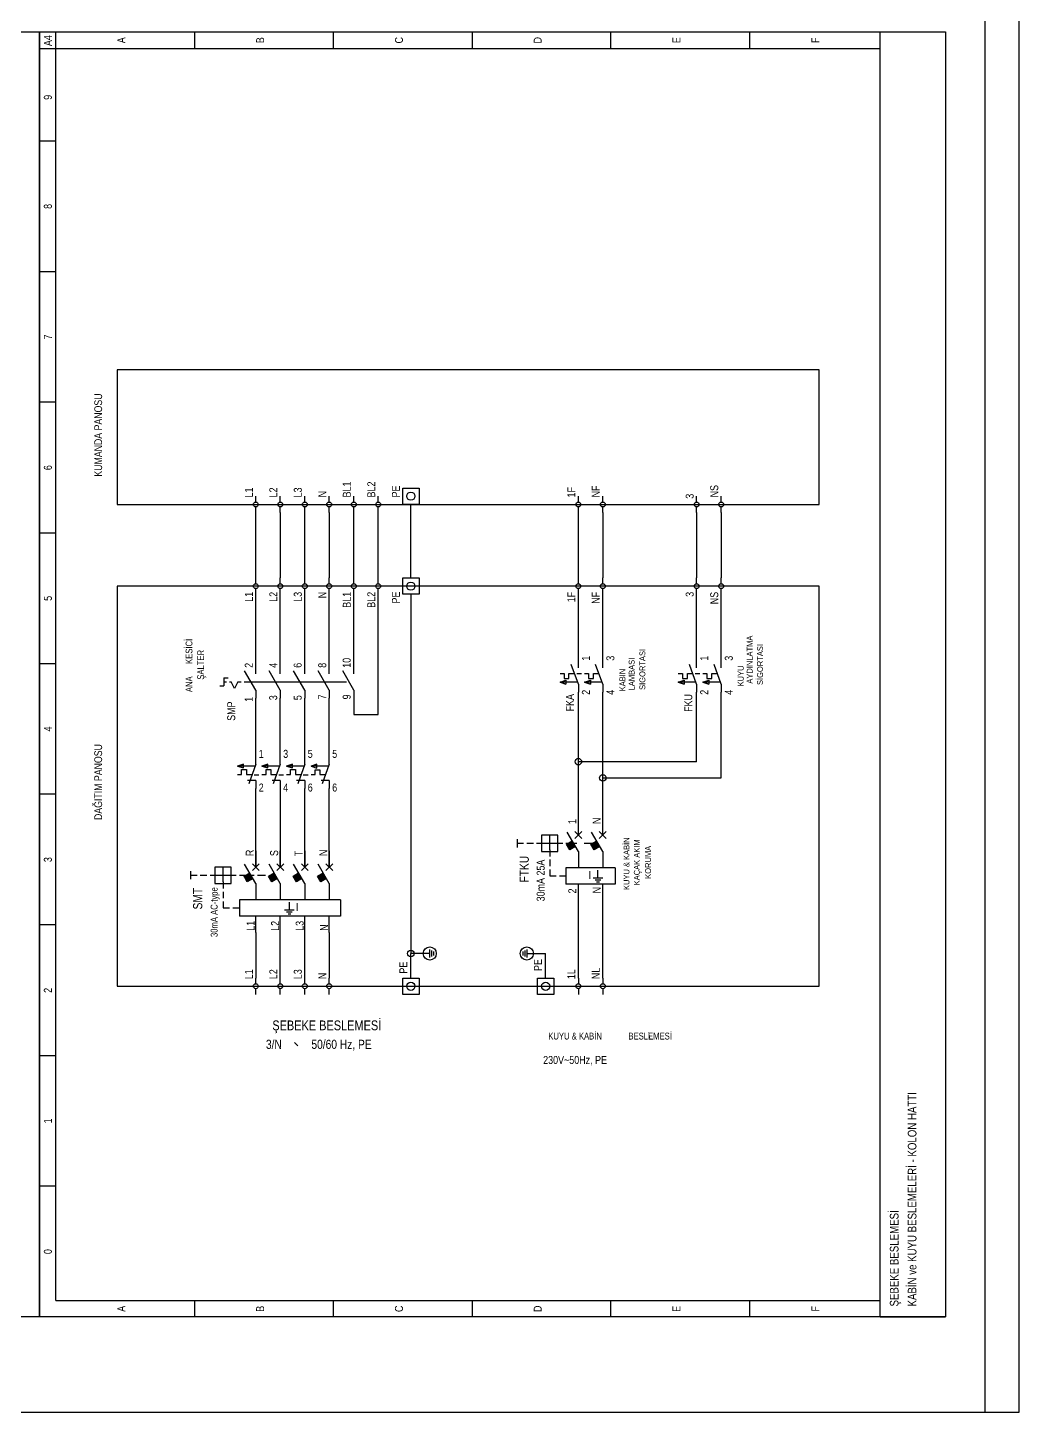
# Model space of a CAD drawing. Header units: centimetres. Extents: x 0 to 12309, y -30 to 2970.
# Drawn here: x 11579 to 12309, y 0 to 1019 of the extents above; entities that cross this region are included whole.
import ezdxf
from ezdxf.enums import TextEntityAlignment as Align

# ---------------------------------------------------------------- set-up
doc = ezdxf.new("R2010")
doc.units = ezdxf.units.CM
for name, color, linetype in [('SCOTT-CERCEVE', 7, 'CONTINUOUS'), ('SCOTT-ELEKTRIK', 3, 'CONTINUOUS'), ('SCOTT-ELEKTRIK-YAZI', 4, 'CONTINUOUS')]:
    doc.layers.add(name, color=color, linetype=linetype)
doc.styles.get("Standard").update_dxf_attribs({"font": 'arial.ttf', "width": 0.8})

msp = doc.modelspace()

# ---------------------------------------------------------------- linework, layer by layer
at = {"layer": 'SCOTT-CERCEVE'}
for points in [[(0, 0), (12308.9, 0), (12308.9, 2970), (0, 2970)], [(100, 0), (12283.9, 0), (12283.9, 2970), (100, 2970)]]:
    msp.add_lwpolyline(points, close=True, dxfattribs=at)
at = {"layer": 'SCOTT-ELEKTRIK'}
for p, q in [((10920.8, 1016), (11587.6, 1016)), ((11587.6, 70.2), (11587.6, 1016)), ((11587.6, 1016), (12254.7, 1016)), ((11587.6, 1016), (11587.6, 70.2)), ((11599.6, 82.2), (11599.6, 1016)), ((11701.8, 1016), (11701.8, 1003.9)), ((11803.9, 1016), (11803.9, 1003.9)), ((11906.1, 1016), (11906.1, 1003.9)), ((12008.3, 1003.9), (12008.3, 1016)), ((12110.5, 1003.9), (12110.5, 1016)), ((12206.6, 70.2), (12206.6, 1016)), ((12254.7, 1016), (12254.7, 70.2)), ((11587.6, 1003.9), (12206.6, 1003.9)), ((11599.6, 935.7), (11587.6, 935.7)), ((11599.6, 839.5), (11587.6, 839.5)), ((12161.6, 767.4), (11644.7, 767.4)), ((11644.7, 767.4), (11644.7, 668.2)), ((12161.6, 668.2), (12161.6, 767.4)), ((11599.6, 743.4), (11587.6, 743.4)), ((11746.8, 670), (11746.8, 674.3)), ((11764.9, 670), (11764.9, 674.3)), ((11782.9, 670), (11782.9, 674.3)), ((11800.9, 670), (11800.9, 674.3)), ((11819, 670), (11819, 674.3)), ((11837, 670), (11837, 674.3)), ((11855, 680.3), (11867.1, 680.3)), ((11855, 668.2), (11855, 680.3)), ((11867.1, 680.3), (11867.1, 668.2)), ((11984.3, 670), (11984.3, 674.3)), ((12002.3, 670), (12002.3, 674.3)), ((12071.4, 670), (12071.4, 674.3)), ((12089.4, 670), (12089.4, 674.3)), ((11644.7, 668.2), (12161.6, 668.2)), ((11746.8, 662.2), (11746.8, 666.4)), ((11764.9, 662.2), (11764.9, 666.4)), ((11782.9, 662.2), (11782.9, 666.4)), ((11800.9, 662.2), (11800.9, 666.4)), ((11819, 662.2), (11819, 666.4)), ((11837, 662.2), (11837, 666.4)), ((11867.1, 668.2), (11855, 668.2)), ((11861, 614.1), (11861, 668.2)), ((11984.3, 662.2), (11984.3, 666.4)), ((12002.3, 662.2), (12002.3, 666.4)), ((12071.4, 662.2), (12071.4, 666.4)), ((12089.4, 662.2), (12089.4, 666.4)), ((11746.8, 614.1), (11746.8, 662.2)), ((11764.9, 662.2), (11764.9, 614.1)), ((11782.9, 614.1), (11782.9, 662.2)), ((11800.9, 662.2), (11800.9, 614.1)), ((11819, 614.1), (11819, 662.2)), ((11837, 614.1), (11837, 662.2)), ((11984.3, 614.1), (11984.3, 662.2)), ((12002.3, 662.2), (12002.3, 614.1)), ((12071.4, 662.2), (12071.4, 614.1)), ((12089.4, 662.2), (12089.4, 614.1)), ((11599.6, 647.2), (11587.6, 647.2)), ((11746.8, 609.9), (11746.8, 614.1)), ((11764.9, 609.9), (11764.9, 614.1)), ((11782.9, 609.9), (11782.9, 614.1)), ((11800.9, 609.9), (11800.9, 614.1)), ((11819, 609.9), (11819, 614.1)), ((11837, 609.9), (11837, 614.1)), ((11855, 614.1), (11867.1, 614.1)), ((11855, 602.1), (11855, 614.1)), ((11867.1, 614.1), (11867.1, 602.1)), ((11984.3, 609.9), (11984.3, 614.1)), ((12002.3, 609.9), (12002.3, 614.1)), ((12071.4, 609.9), (12071.4, 614.1)), ((12089.4, 609.9), (12089.4, 614.1)), ((12161.6, 608.1), (11644.7, 608.1)), ((11644.7, 608.1), (11644.7, 313.6)), ((11746.8, 602.1), (11746.8, 606.3)), ((11746.8, 549.6), (11746.8, 602.1)), ((11764.9, 602.1), (11764.9, 606.3)), ((11764.9, 549.6), (11764.9, 602.1)), ((11782.9, 602.1), (11782.9, 606.3)), ((11782.9, 549.6), (11782.9, 602.1)), ((11800.9, 602.1), (11800.9, 606.3)), ((11800.9, 549.6), (11800.9, 602.1)), ((11819, 602.1), (11819, 606.3)), ((11819, 602.1), (11819, 605.1)), ((11819, 549.6), (11819, 602.1)), ((11837, 602.1), (11837, 606.3)), ((11837, 602.1), (11837, 605.1)), ((11837, 513.6), (11837, 602.1)), ((11867.1, 602.1), (11855, 602.1)), ((11861, 602.1), (11861, 337.7)), ((11984.3, 602.1), (11984.3, 606.3)), ((11984.3, 554), (11984.3, 602.1)), ((12002.3, 602.1), (12002.3, 606.3)), ((12002.3, 554), (12002.3, 602.1)), ((12071.4, 602.1), (12071.4, 606.3)), ((12071.4, 554), (12071.4, 602.1)), ((12089.4, 602.1), (12089.4, 606.3)), ((12089.4, 554), (12089.4, 602.1)), ((12161.6, 313.6), (12161.6, 608.1)), ((11599.6, 551), (11587.6, 551)), ((11984.3, 536), (11979, 550.4)), ((11984.3, 548), (11984.3, 554)), ((12002.3, 536), (11997, 550.4)), ((12002.3, 548), (12002.3, 554)), ((12071.4, 536), (12066.2, 550.4)), ((12071.4, 548), (12071.4, 554)), ((12089.4, 536), (12084.2, 550.4)), ((12089.4, 548), (12089.4, 554)), ((11723.4, 540.6), (11726.4, 540.6)), ((11723.4, 540.6), (11723.4, 534.6)), ((11746.8, 531.6), (11738.6, 545.8)), ((11746.8, 543.6), (11746.8, 549.6)), ((11764.9, 531.6), (11756.7, 545.8)), ((11764.9, 543.6), (11764.9, 549.6)), ((11782.9, 531.6), (11774.7, 545.8)), ((11782.9, 543.6), (11782.9, 549.6)), ((11800.9, 531.6), (11792.7, 545.8)), ((11800.9, 543.6), (11800.9, 549.6)), ((11819, 531.6), (11810.8, 545.8)), ((11819, 543.6), (11819, 549.6)), ((11970.8, 543.7), (11973.8, 543.7)), ((11973.8, 543.7), (11973.8, 540.1)), ((11977.4, 540.1), (11977.4, 543.7)), ((11977.4, 543.7), (11981.4, 543.7)), ((11983.1, 543.8), (11986.7, 543.8)), ((11988.8, 543.7), (11991.8, 543.7)), ((11991.8, 543.7), (11991.8, 540.1)), ((11995.4, 540.1), (11995.4, 543.7)), ((11995.4, 543.7), (11999.4, 543.7)), ((12057.9, 543.7), (12061, 543.7)), ((12061, 543.7), (12061, 540.1)), ((12064.6, 540.1), (12064.6, 543.7)), ((12064.6, 543.7), (12068.5, 543.7)), ((12070.2, 543.8), (12073.8, 543.8)), ((12076, 543.7), (12079, 543.7)), ((12079, 543.7), (12079, 540.1)), ((12082.6, 540.1), (12082.6, 543.7)), ((12082.6, 543.7), (12086.6, 543.7)), ((11720.4, 534.6), (11723.4, 534.6)), ((11723.4, 537.6), (11725.2, 537.6)), ((11727.6, 537.6), (11728.8, 537.6)), ((11731.2, 532.8), (11728.8, 537.6)), ((11733.6, 537.6), (11731.2, 532.8)), ((11733.6, 537.6), (11734.8, 537.6)), ((11734.8, 537.6), (11736, 537.6)), ((11738.4, 537.6), (11743.2, 537.6)), ((11743.8, 537.6), (11813.6, 537.6)), ((11746.8, 531.6), (11746.8, 525.6)), ((11764.9, 531.6), (11764.9, 525.6)), ((11782.9, 531.6), (11782.9, 525.6)), ((11800.9, 531.6), (11800.9, 525.6)), ((11819, 531.6), (11819, 525.6)), ((11970.8, 537.5), (11975.1, 538.9)), ((11983.5, 537.5), (11970.8, 537.5)), ((11970.8, 537.5), (11975.1, 536)), ((11973.8, 540.1), (11977.4, 540.1)), ((11975.1, 538.9), (11975.1, 536)), ((11984.3, 536), (11984.3, 530)), ((11984.3, 478.9), (11984.3, 530)), ((11988.8, 537.5), (11993.2, 538.9)), ((12001.6, 537.5), (11988.8, 537.5)), ((11988.8, 537.5), (11993.2, 536)), ((11991.8, 540.1), (11995.4, 540.1)), ((11993.2, 538.9), (11993.2, 536)), ((12002.3, 536), (12002.3, 530)), ((12002.3, 466.9), (12002.3, 530)), ((12057.9, 537.5), (12062.3, 538.9)), ((12070.7, 537.5), (12057.9, 537.5)), ((12057.9, 537.5), (12062.3, 536)), ((12061, 540.1), (12064.6, 540.1)), ((12062.3, 538.9), (12062.3, 536)), ((12071.4, 536), (12071.4, 530)), ((12071.4, 478.9), (12071.4, 530)), ((12076, 537.5), (12080.3, 538.9)), ((12088.7, 537.5), (12076, 537.5)), ((12076, 537.5), (12080.3, 536)), ((12079, 540.1), (12082.6, 540.1)), ((12080.3, 538.9), (12080.3, 536)), ((12089.4, 536), (12089.4, 530)), ((12089.4, 466.9), (12089.4, 530)), ((11746.8, 483.1), (11746.8, 525.6)), ((11764.9, 483.1), (11764.9, 525.6)), ((11782.9, 483.1), (11782.9, 525.6)), ((11800.9, 483.1), (11800.9, 525.6)), ((11819, 525.6), (11819, 513.6)), ((11819, 513.6), (11837, 513.6)), ((11746.8, 477.1), (11746.8, 483.1)), ((11764.9, 477.1), (11764.9, 483.1)), ((11782.9, 477.1), (11782.9, 483.1)), ((11800.9, 477.1), (11800.9, 483.1)), ((11733.4, 475.7), (11737.7, 477.1)), ((11746.1, 475.7), (11733.4, 475.7)), ((11733.4, 475.7), (11737.7, 474.3)), ((11733.4, 469.4), (11736.4, 469.4)), ((11736.4, 469.4), (11736.4, 473.1)), ((11736.4, 473.1), (11740, 473.1)), ((11737.7, 474.3), (11737.7, 477.1)), ((11740, 473.1), (11740, 469.4)), ((11740, 469.4), (11744, 469.4)), ((11746.8, 477.1), (11741.6, 462.7)), ((11745.6, 469.3), (11749.2, 469.3)), ((11751.4, 475.7), (11755.7, 477.1)), ((11764.2, 475.7), (11751.4, 475.7)), ((11751.4, 475.7), (11755.7, 474.3)), ((11751.4, 469.4), (11754.4, 469.4)), ((11754.4, 469.4), (11754.4, 473.1)), ((11754.4, 473.1), (11758, 473.1)), ((11755.7, 474.3), (11755.7, 477.1)), ((11758, 473.1), (11758, 469.4)), ((11758, 469.4), (11762, 469.4)), ((11764.9, 477.1), (11759.6, 462.7)), ((11763.7, 469.3), (11767.3, 469.3)), ((11769.4, 475.7), (11773.8, 477.1)), ((11782.2, 475.7), (11769.4, 475.7)), ((11769.4, 475.7), (11773.8, 474.3)), ((11769.4, 469.4), (11772.4, 469.4)), ((11772.4, 469.4), (11772.4, 473.1)), ((11772.4, 473.1), (11776.1, 473.1)), ((11773.8, 474.3), (11773.8, 477.1)), ((11776.1, 473.1), (11776.1, 469.4)), ((11776.1, 469.4), (11780, 469.4)), ((11782.9, 477.1), (11777.7, 462.7)), ((11781.7, 469.3), (11785.3, 469.3)), ((11787.5, 475.7), (11791.8, 477.1)), ((11800.2, 475.7), (11787.5, 475.7)), ((11787.5, 475.7), (11791.8, 474.2)), ((11787.5, 469.4), (11790.5, 469.4)), ((11790.5, 469.4), (11790.5, 473)), ((11790.5, 473), (11794.1, 473)), ((11791.8, 474.2), (11791.8, 477.1)), ((11794.1, 473), (11794.1, 469.4)), ((11794.1, 469.4), (11798.1, 469.4)), ((11800.9, 477.1), (11795.7, 462.7)), ((12071.4, 478.9), (11984.3, 478.9)), ((11984.3, 436.8), (11984.3, 478.9)), ((11746.8, 465.1), (11740.8, 465.1)), ((11746.8, 465.1), (11746.8, 459.1)), ((11746.8, 413.3), (11746.8, 459.1)), ((11764.9, 465.1), (11758.9, 465.1)), ((11764.9, 465.1), (11764.9, 459.1)), ((11764.9, 459.1), (11764.9, 413.3)), ((11782.9, 465.1), (11776.9, 465.1)), ((11782.9, 465.1), (11782.9, 459.1)), ((11782.9, 413.3), (11782.9, 459.1)), ((11800.9, 465.1), (11794.9, 465.1)), ((11800.9, 465.1), (11800.9, 459.1)), ((11800.9, 413.3), (11800.9, 459.1)), ((12002.3, 466.9), (12089.4, 466.9)), ((12002.3, 436.8), (12002.3, 466.9)), ((11599.6, 454.9), (11587.6, 454.9)), ((11984.3, 424.8), (11984.3, 436.8)), ((12002.3, 424.8), (12002.3, 436.8)), ((11939.2, 421.8), (11939.2, 415.8)), ((11939.2, 418.8), (11944, 418.8)), ((11946.4, 418.8), (11951.2, 418.8)), ((11953.6, 418.8), (11958.4, 418.8)), ((11957.2, 424.8), (11957.2, 412.8)), ((11969.2, 424.8), (11957.2, 424.8)), ((11958.4, 418.8), (11968, 418.8)), ((11963.2, 414), (11963.2, 424.8)), ((11968, 418.8), (11972.8, 418.8)), ((11969.2, 412.8), (11969.2, 424.8)), ((11975.2, 418.8), (11980.1, 418.8)), ((11975.6, 418.2), (11979.8, 420.6)), ((11978, 414), (11975.6, 418.2)), ((11978.2, 414.1), (11975.8, 418.3)), ((11984.3, 412.8), (11976, 427)), ((11978.5, 414.3), (11976.1, 418.5)), ((11978.7, 414.4), (11976.3, 418.6)), ((11979.1, 414.6), (11976.6, 418.8)), ((11979.3, 414.7), (11976.9, 418.9)), ((11979.6, 414.9), (11977.2, 419.1)), ((11979.8, 415), (11977.4, 419.2)), ((11980.1, 415.2), (11977.7, 419.4)), ((11980.3, 415.3), (11977.9, 419.5)), ((11980.6, 415.5), (11978.2, 419.7)), ((11980.8, 415.6), (11978.4, 419.8)), ((11981.1, 415.8), (11978.7, 420)), ((11981.3, 415.9), (11978.9, 420.1)), ((11981.7, 416.1), (11979.3, 420.3)), ((11981.9, 416.2), (11979.5, 420.4)), ((11979.5, 418.8), (11983.1, 418.8)), ((11981.7, 422.3), (11986.8, 427.4)), ((11981.7, 427.4), (11986.8, 422.3)), ((11988.5, 418.8), (11994.5, 418.8)), ((11993.6, 418.2), (11997.8, 420.6)), ((11996, 414), (11993.6, 418.2)), ((11996.3, 414.1), (11993.8, 418.3)), ((12002.3, 412.8), (11994.1, 427)), ((11996.6, 414.3), (11994.2, 418.5)), ((11996.8, 414.4), (11994.4, 418.6)), ((11997.1, 414.6), (11994.7, 418.8)), ((11997.3, 414.7), (11994.9, 418.9)), ((11997.6, 414.9), (11995.2, 419.1)), ((11997.8, 415), (11995.4, 419.2)), ((11998.1, 415.2), (11995.7, 419.4)), ((11998.3, 415.3), (11995.9, 419.5)), ((11998.6, 415.5), (11996.2, 419.7)), ((11998.9, 415.6), (11996.5, 419.8)), ((11999.2, 415.8), (11996.8, 420)), ((11999.4, 415.9), (11997, 420.1)), ((11999.7, 416.1), (11997.3, 420.3)), ((11999.9, 416.2), (11997.5, 420.4)), ((11999.7, 422.3), (12004.8, 427.4)), ((11999.7, 427.4), (12004.8, 422.3)), ((11746.8, 413.3), (11746.8, 401.3)), ((11746.8, 401.3), (11746.8, 413.3)), ((11764.9, 413.3), (11764.9, 401.3)), ((11764.9, 401.3), (11764.9, 413.3)), ((11782.9, 413.3), (11782.9, 401.3)), ((11782.9, 401.3), (11782.9, 413.3)), ((11800.9, 413.3), (11800.9, 401.3)), ((11800.9, 401.3), (11800.9, 413.3)), ((11957.2, 412.8), (11969.2, 412.8)), ((11963.2, 414), (11963.2, 409.2)), ((11982.2, 416.4), (11978, 414)), ((11984.3, 412.8), (11984.3, 400.8)), ((12000.2, 416.4), (11996, 414)), ((12002.3, 412.8), (12002.3, 400.8)), ((11698.8, 398.3), (11698.8, 392.3)), ((11716.8, 401.3), (11716.8, 389.2)), ((11728.8, 401.3), (11716.8, 401.3)), ((11722.8, 390.4), (11722.8, 401.3)), ((11728.8, 389.2), (11728.8, 401.3)), ((11746.8, 389.2), (11738.6, 403.5)), ((11744.3, 398.7), (11749.4, 403.8)), ((11744.3, 403.8), (11749.4, 398.7)), ((11764.9, 389.2), (11756.7, 403.5)), ((11762.3, 398.7), (11767.4, 403.8)), ((11762.3, 403.8), (11767.4, 398.7)), ((11782.9, 389.2), (11774.7, 403.5)), ((11780.4, 398.7), (11785.5, 403.8)), ((11780.4, 403.8), (11785.5, 398.7)), ((11800.9, 389.2), (11792.7, 403.5)), ((11798.4, 398.7), (11803.5, 403.8)), ((11798.4, 403.8), (11803.5, 398.7)), ((11963.2, 406.8), (11963.2, 402)), ((11963.2, 399.6), (11963.2, 394.8)), ((12011.3, 400.8), (11975.2, 400.8)), ((11975.2, 400.8), (11975.2, 388.8)), ((11998.7, 393.4), (11998.7, 399.1)), ((12011.3, 400.8), (12011.3, 388.8)), ((11698.8, 395.3), (11703.6, 395.3)), ((11706, 395.3), (11710.8, 395.3)), ((11713.2, 395.3), (11718, 395.3)), ((11716.8, 389.2), (11728.8, 389.2)), ((11718, 395.3), (11727.6, 395.3)), ((11722.8, 390.4), (11722.8, 385.6)), ((11727.6, 395.3), (11732.4, 395.3)), ((11734.8, 395.3), (11739.6, 395.3)), ((11738.2, 394.6), (11742.4, 397)), ((11740.6, 390.4), (11738.2, 394.6)), ((11740.8, 390.6), (11738.4, 394.7)), ((11741.1, 390.7), (11738.7, 394.9)), ((11741.3, 390.9), (11738.9, 395)), ((11741.6, 391.1), (11739.2, 395.2)), ((11741.8, 391.2), (11739.4, 395.3)), ((11742.2, 391.4), (11739.8, 395.5)), ((11742.4, 391.5), (11740, 395.6)), ((11742.7, 391.7), (11740.3, 395.8)), ((11742.9, 391.8), (11740.5, 395.9)), ((11744.8, 392.9), (11740.6, 390.4)), ((11743.2, 392), (11740.8, 396.1)), ((11743.4, 392.1), (11741, 396.2)), ((11743.7, 392.3), (11741.3, 396.4)), ((11743.9, 392.4), (11741.5, 396.5)), ((11744.2, 392.6), (11741.8, 396.7)), ((11744.5, 392.7), (11742, 396.8)), ((11742, 395.3), (11745.6, 395.3)), ((11746.8, 389.2), (11746.8, 377.2)), ((11748, 395.3), (11754.1, 395.3)), ((11756.2, 394.6), (11760.4, 397)), ((11758.6, 390.4), (11756.2, 394.6)), ((11758.8, 390.6), (11756.4, 394.7)), ((11759.2, 390.7), (11756.7, 394.9)), ((11759.4, 390.9), (11757, 395)), ((11759.7, 391.1), (11757.3, 395.2)), ((11759.9, 391.2), (11757.5, 395.3)), ((11760.2, 391.4), (11757.8, 395.5)), ((11760.4, 391.5), (11758, 395.6)), ((11760.7, 391.7), (11758.3, 395.8)), ((11760.9, 391.8), (11758.5, 395.9)), ((11762.8, 392.9), (11758.6, 390.4)), ((11761.2, 392), (11758.8, 396.1)), ((11761.4, 392.1), (11759, 396.2)), ((11761.8, 392.3), (11759.3, 396.4)), ((11762, 392.4), (11759.6, 396.5)), ((11762.3, 392.6), (11759.9, 396.7)), ((11762.5, 392.7), (11760.1, 396.8)), ((11764.9, 389.2), (11764.9, 377.2)), ((11774.3, 394.6), (11778.4, 397)), ((11776.7, 390.4), (11774.3, 394.6)), ((11776.9, 390.6), (11774.5, 394.7)), ((11777.2, 390.7), (11774.8, 394.9)), ((11777.4, 390.9), (11775, 395)), ((11777.7, 391.1), (11775.3, 395.2)), ((11777.9, 391.2), (11775.5, 395.3)), ((11778.2, 391.4), (11775.8, 395.5)), ((11778.4, 391.5), (11776, 395.6)), ((11778.7, 391.7), (11776.3, 395.8)), ((11779, 391.8), (11776.5, 395.9)), ((11780.8, 392.9), (11776.7, 390.4)), ((11779.3, 392), (11776.9, 396.1)), ((11779.5, 392.1), (11777.1, 396.2)), ((11779.8, 392.3), (11777.4, 396.4)), ((11780, 392.4), (11777.6, 396.5)), ((11780.3, 392.6), (11777.9, 396.7)), ((11780.5, 392.7), (11778.1, 396.8)), ((11782.9, 389.2), (11782.9, 377.2)), ((11792.3, 394.6), (11796.5, 397)), ((11794.7, 390.4), (11792.3, 394.6)), ((11794.9, 390.6), (11792.5, 394.7)), ((11795.2, 390.7), (11792.8, 394.9)), ((11795.4, 390.9), (11793, 395)), ((11795.7, 391.1), (11793.3, 395.2)), ((11795.9, 391.2), (11793.5, 395.3)), ((11796.3, 391.4), (11793.9, 395.5)), ((11796.5, 391.5), (11794.1, 395.6)), ((11796.8, 391.7), (11794.4, 395.8)), ((11797, 391.8), (11794.6, 395.9)), ((11798.9, 392.9), (11794.7, 390.4)), ((11797.3, 392), (11794.9, 396.1)), ((11797.5, 392.1), (11795.1, 396.2)), ((11797.8, 392.3), (11795.4, 396.4)), ((11798, 392.4), (11795.6, 396.5)), ((11798.3, 392.6), (11795.9, 396.7)), ((11798.5, 392.7), (11796.1, 396.8)), ((11800.9, 389.2), (11800.9, 377.2)), ((11963.2, 394.8), (11968, 394.8)), ((11970.4, 394.8), (11975.2, 394.8)), ((12011.3, 388.8), (11975.2, 388.8)), ((11984.3, 376.7), (11984.3, 388.8)), ((11995.2, 393.4), (12002.3, 393.4)), ((11996.6, 392), (12000.9, 392)), ((11997.7, 390.5), (11999.8, 390.5)), ((12002.3, 376.7), (12002.3, 388.8)), ((11722.8, 383.2), (11722.8, 378.4)), ((11809.2, 377.2), (11734.8, 377.2)), ((11734.8, 377.2), (11734.8, 365.2)), ((11809.2, 377.2), (11809.2, 365.2)), ((11722.8, 376), (11722.8, 371.2)), ((11722.8, 371.2), (11727.6, 371.2)), ((11730, 371.2), (11734.8, 371.2)), ((11768, 369.8), (11775.1, 369.8)), ((11769.4, 368.4), (11773.7, 368.4)), ((11770.6, 367), (11772.7, 367)), ((11771.6, 369.8), (11771.6, 375.5)), ((11984.3, 319.6), (11984.3, 376.7)), ((12002.3, 319.6), (12002.3, 376.7)), ((11599.6, 358.7), (11587.6, 358.7)), ((11809.2, 365.2), (11734.8, 365.2)), ((11746.8, 353.2), (11746.8, 365.2)), ((11764.9, 353.2), (11764.9, 365.2)), ((11782.9, 353.2), (11782.9, 365.2)), ((11800.9, 353.2), (11800.9, 365.2)), ((11746.8, 353.2), (11746.8, 319.6)), ((11746.8, 353.2), (11746.8, 353.2)), ((11764.9, 319.6), (11764.9, 353.2)), ((11782.9, 319.6), (11782.9, 353.2)), ((11800.9, 353.2), (11800.9, 319.6)), ((11867.1, 337.7), (11861, 337.7)), ((11861, 319.6), (11861, 337.7)), ((11874.9, 337.7), (11864, 337.7)), ((11874.9, 334.7), (11874.9, 340.7)), ((11876.4, 335.4), (11876.4, 339.9)), ((11877.9, 336.2), (11877.9, 339.2)), ((11943.4, 339.2), (11943.4, 336.2)), ((11944.9, 339.9), (11944.9, 335.4)), ((11946.4, 340.7), (11946.4, 334.7)), ((11946.4, 337.7), (11957.2, 337.7)), ((11954.2, 337.7), (11960.2, 337.7)), ((11960.2, 319.6), (11960.2, 337.7)), ((11746.8, 315.4), (11746.8, 319.6)), ((11764.9, 315.4), (11764.9, 319.6)), ((11782.9, 315.4), (11782.9, 319.6)), ((11800.9, 315.4), (11800.9, 319.6)), ((11855, 307.6), (11855, 319.6)), ((11855, 319.6), (11867.1, 319.6)), ((11867.1, 319.6), (11867.1, 307.6)), ((11954.2, 307.6), (11954.2, 319.6)), ((11954.2, 319.6), (11966.2, 319.6)), ((11966.2, 319.6), (11966.2, 307.6)), ((11984.3, 319.6), (11984.3, 315.4)), ((12002.3, 319.6), (12002.3, 315.4)), ((11644.7, 313.6), (12161.6, 313.6)), ((11746.8, 307.6), (11746.8, 311.8)), ((11764.9, 307.6), (11764.9, 311.8)), ((11782.9, 307.6), (11782.9, 311.8)), ((11800.9, 307.6), (11800.9, 311.8)), ((11867.1, 307.6), (11855, 307.6)), ((11966.2, 307.6), (11954.2, 307.6)), ((11984.3, 311.8), (11984.3, 307.6)), ((12002.3, 311.8), (12002.3, 307.6)), ((11775.4, 272.1), (11777.7, 269.8)), ((11599.6, 262.5), (11587.6, 262.5)), ((11599.6, 166.4), (11587.6, 166.4)), ((11599.6, 82.2), (12206.6, 82.2)), ((11701.8, 82.2), (11701.8, 70.2)), ((11803.9, 82.2), (11803.9, 70.2)), ((11906.1, 82.2), (11906.1, 70.2)), ((12008.3, 70.2), (12008.3, 82.2)), ((12110.5, 70.2), (12110.5, 82.2)), ((12206.6, 70.2), (12206.6, 82.2)), ((11587.6, 70.2), (10920.8, 70.2)), ((12254.7, 70.2), (11587.6, 70.2)), ((12206.6, 70.2), (12254.7, 70.2)), ((12224.7, 70.2), (12254.7, 70.2))]:
    msp.add_line(p, q, dxfattribs=at)
for points in [[(11975.1, 538.9), (11975.1, 536), (11970.8, 537.5), (11975.1, 538.9)], [(11993.2, 538.9), (11993.2, 536), (11988.8, 537.5), (11993.2, 538.9)], [(12062.3, 538.9), (12062.3, 536), (12057.9, 537.5), (12062.3, 538.9)], [(12080.3, 538.9), (12080.3, 536), (12076, 537.5), (12080.3, 538.9)], [(11737.7, 474.3), (11737.7, 477.1), (11733.4, 475.7), (11737.7, 474.3)], [(11755.7, 474.3), (11755.7, 477.1), (11751.4, 475.7), (11755.7, 474.3)], [(11773.8, 474.3), (11773.8, 477.1), (11769.4, 475.7), (11773.8, 474.3)], [(11791.8, 474.2), (11791.8, 477.1), (11787.5, 475.7), (11791.8, 474.2)]]:
    msp.add_lwpolyline(points, dxfattribs=at)
for centre, radius in [((11861, 674.3), 3.01), ((11746.8, 668.2), 1.8), ((11764.9, 668.2), 1.8), ((11782.9, 668.2), 1.8), ((11800.9, 668.2), 1.8), ((11819, 668.2), 1.8), ((11837, 668.2), 1.8), ((11984.3, 668.2), 1.8), ((12002.3, 668.2), 1.8), ((12071.4, 668.2), 1.8), ((12089.4, 668.2), 1.8), ((11746.8, 608.1), 1.8), ((11764.9, 608.1), 1.8), ((11782.9, 608.1), 1.8), ((11800.9, 608.1), 1.8), ((11819, 608.1), 1.8), ((11837, 608.1), 1.8), ((11861, 608.1), 3.01), ((11984.3, 608.1), 1.8), ((12002.3, 608.1), 1.8), ((12071.4, 608.1), 1.8), ((12089.4, 608.1), 1.8), ((11984.3, 478.9), 2.4), ((12002.3, 466.9), 2.4), ((11861, 337.7), 2.4), ((11874.9, 337.7), 4.81), ((11946.4, 337.7), 4.81), ((11861, 313.6), 3.01), ((11960.2, 313.6), 3.01), ((11746.8, 313.6), 1.8), ((11764.9, 313.6), 1.8), ((11782.9, 313.6), 1.8), ((11800.9, 313.6), 1.8), ((11984.3, 313.6), 1.8), ((12002.3, 313.6), 1.8)]:
    msp.add_circle(centre, radius, dxfattribs=at)

# ---------------------------------------------------------------- texts
at = {"layer": 'SCOTT-ELEKTRIK-YAZI', "width": 0.8}
for s, height, p in [('A4', 5.89, (11596.7, 1005.6)), ('BL1', 5.89, (11816.8, 673.4)), ('L1', 5.89, (11744.7, 673.4)), ('L2', 5.89, (11762.7, 673.4)), ('L3', 5.89, (11780.7, 673.4)), ('N', 5.89, (11798.8, 673.4)), ('PE', 5.89, (11852.9, 673.4)), ('1F', 5.89, (11982.1, 673.4)), ('NF', 5.89, (12000.1, 673.4)), ('NS', 5.89, (12087.3, 673.4)), ('PE', 5.89, (11852.9, 595.3)), ('2', 5.89, (11744.6, 548)), ('4', 5.89, (11762.6, 548)), ('6', 5.89, (11780.6, 548)), ('8', 5.89, (11798.7, 548)), ('10', 5.89, (11816.7, 548)), ('1', 5.89, (11992.8, 553.2)), ('3', 5.89, (12010.8, 553.2)), ('1', 5.89, (12079.9, 553.2)), ('3', 5.89, (12098, 553.2)), ('1', 5.89, (11982.7, 433)), ('N', 5.89, (12000.7, 433)), ('R', 5.89, (11745.3, 409.4)), ('S', 5.89, (11763.3, 409.4)), ('T', 5.89, (11781.3, 409.4)), ('N', 5.89, (11799.4, 409.4)), ('2', 5.89, (11982.8, 381.9)), ('N', 5.89, (12000.8, 381.9)), ('L1', 5.89, (11746, 354.4)), ('L2', 5.89, (11764, 354.4)), ('L3', 5.89, (11782.1, 354.4)), ('N', 5.89, (11800.1, 354.4)), ('PE', 5.89, (11957.5, 324.8)), ('NL', 5.89, (12000.1, 318.8)), ('L1', 5.89, (11744.7, 318.8)), ('L2', 5.89, (11762.7, 318.8)), ('L3', 5.89, (11780.7, 318.8)), ('N', 5.89, (11798.8, 318.8)), ('1L', 5.89, (11982.1, 318.8)), ('KABİN ve KUYU BESLEMELERİ - KOLON HATTI', 6.369, (12233.2, 77.9)), ('ŞEBEKE BESLEMESİ', 6.369, (12220, 77.9))]:
    msp.add_text(s, height=height, rotation=90, dxfattribs=at).set_placement(p)
for s, height, rotation, p in [('A', 5.89, 90, (11650.8, 1009.9)), ('B', 5.89, 90, (11753, 1009.9)), ('C', 5.89, 90, (11855.2, 1009.9)), ('D', 5.89, 90, (11957.3, 1009.9)), ('E', 5.89, 90, (12059.5, 1009.9)), ('F', 5.89, 90, (12161.7, 1009.9)), ('9', 5.89, 90, (11596.7, 967.9)), ('8', 5.89, 90, (11596.7, 887.6)), ('7', 5.89, 90, (11596.7, 791.5)), ('KUMANDA PANOSU', 5.77, 90, (11633.7, 719.3)), ('6', 5.89, 90, (11596.7, 695.3)), ('5', 5.89, 90, (11596.7, 599.1)), ('KESİCİ', 5.05, 90, (11700.2, 560.1)), ('ŞALTER', 5.05, 90, (11708.8, 550.2)), ('AYDINLATMA', 4.33, 90, (12112.6, 554)), ('SİGORTASI', 4.33, 90, (12120.2, 550.4)), ('LAMBASI', 4.33, 90, (12025.7, 543.4)), ('SIGORTASI', 4.33, 90, (12033.6, 546.8)), ('ANA', 5.05, 90, (11700.2, 535.9)), ('KABIN', 4.33, 90, (12018.9, 539)), ('KUYU', 4.33, 90, (12106, 542)), ('4', 5.89, 90, (11596.7, 503)), ('DAĞITIM PANOSU', 5.77, 90, (11633.7, 463.9)), ('KUYU & KABİN', 4.328, 90, (12021.9, 403.8)), ('KAÇAK AKIM', 4.33, 90, (12029.5, 404.8)), ('3', 5.89, 90, (11596.7, 406.8)), ('KORUMA', 4.33, 90, (12037.8, 404.8)), ('I', 5.89, 360, (11992.8, 392.6)), ('2', 5.89, 90, (11596.7, 310.6)), ('1', 5.89, 90, (11596.7, 214.5)), ('0', 5.89, 90, (11596.7, 118.3)), ('A', 5.89, 90, (11650.8, 76.2)), ('B', 5.89, 90, (11753, 76.2)), ('C', 5.89, 90, (11855.2, 76.2)), ('D', 5.89, 90, (11957.3, 76.2)), ('E', 5.89, 90, (12059.5, 76.2)), ('F', 5.89, 90, (12161.7, 76.2))]:
    msp.add_text(s, height=height, rotation=rotation, dxfattribs=at).set_placement(p, align=Align.CENTER)
for s, height, p in [('BL2', 5.89, (11834.8, 685.1)), ('3', 5.89, (12069.2, 676.1)), ('L1', 5.89, (11744.7, 603.9)), ('L2', 5.89, (11762.7, 603.9)), ('L3', 5.89, (11780.7, 603.9)), ('N', 5.89, (11798.8, 603.9)), ('BL1', 5.89, (11816.8, 603.9)), ('BL2', 5.89, (11834.8, 603.9)), ('1F', 5.89, (11982.1, 603.9)), ('NF', 5.89, (12000.1, 603.9)), ('3', 5.89, (12069.2, 603.9)), ('NS', 5.89, (12087.3, 603.9)), ('2', 5.89, (11992.8, 531.8)), ('4', 5.89, (12010.8, 531.8)), ('2', 5.89, (12079.9, 531.8)), ('4', 5.89, (12098, 531.8)), ('SMP', 5.89, (11731.7, 523.2)), ('1', 5.89, (11744.6, 526.6)), ('3', 5.89, (11762.6, 527.8)), ('5', 5.89, (11780.6, 527.8)), ('7', 5.89, (11798.7, 528.4)), ('9', 5.89, (11816.7, 528.4)), ('FKA', 5.89, (11981, 528.7)), ('FKU', 5.89, (12068.2, 528.7)), ('FTKU', 6.73, (11947.8, 409.6)), ('30mA 25A', 5.89, (11959.5, 406.8)), ('SMT', 6.73, (11707.4, 386)), ('30mA AC-type', 5.049, (11718.7, 386.5)), ('PE', 5.89, (11858.4, 331.7))]:
    msp.add_text(s, height=height, rotation=90, dxfattribs=at).set_placement(p, align=Align.RIGHT)
for s, height, p in [('1', 5.89, (11749, 481.7)), ('3', 5.89, (11767, 481.7)), ('5', 5.89, (11785.1, 481.7)), ('5', 5.89, (11803.1, 481.7)), ('2', 5.89, (11749, 456.9)), ('4', 5.89, (11767, 456.9)), ('6', 5.89, (11785.1, 456.9)), ('6', 5.89, (11803.1, 456.9)), ('50/60 Hz, PE', 6.732, (11787.8, 267.5))]:
    msp.add_text(s, height=height, dxfattribs=at).set_placement(p)
for s, height, p in [('I', 5.89, (11777.3, 369)), ('ŞEBEKE BESLEMESİ', 7.213, (11799.1, 281.2)), ('KUYU & KABİN', 5.049, (11981.9, 274.4)), ('BESLEMESİ', 5.05, (12037.2, 274.4)), ('\\', 5.05, (12036.6, 274.4)), ('230V~50Hz, PE', 5.89, (11981.9, 256.4))]:
    msp.add_text(s, height=height, dxfattribs=at).set_placement(p, align=Align.CENTER)
msp.add_text('3/N', height=6.73, dxfattribs=at).set_placement((11766, 267.5), align=Align.RIGHT)

doc.saveas('drawing.dxf')
